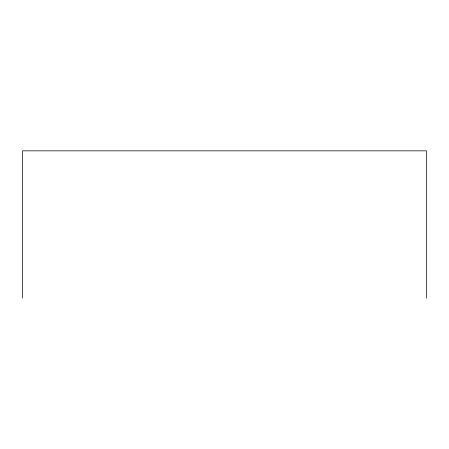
<?xml version="1.0" encoding="UTF-8"?>
<svg xmlns="http://www.w3.org/2000/svg" width="449" height="449" viewBox="0 0 449 449"><rect width="100%" height="100%" fill="white"/><g stroke="black" fill="none" stroke-linecap="round" stroke-linejoin="round"><path stroke-width="0.67" d="M426.55 298.158L426.55 150.842L22.45 150.842L22.45 298.158"/></g></svg>
